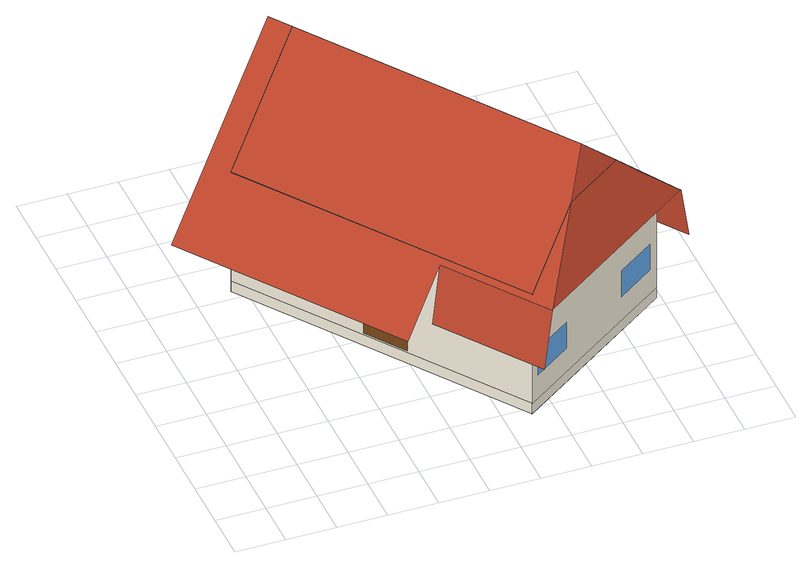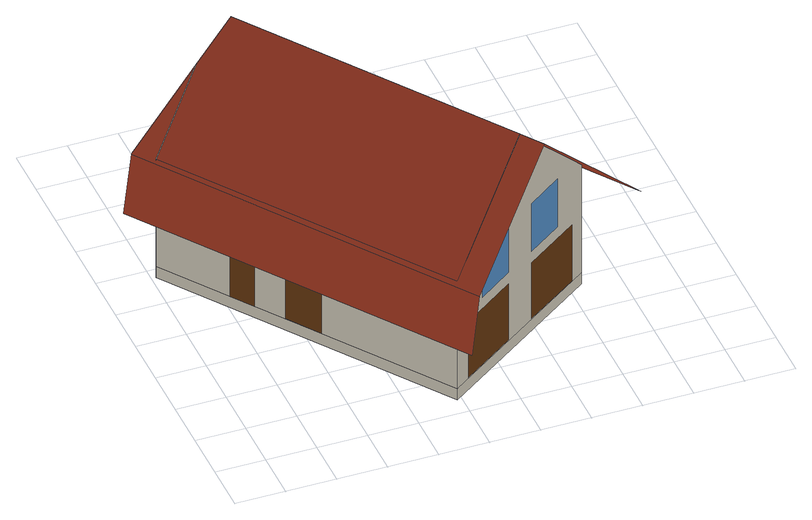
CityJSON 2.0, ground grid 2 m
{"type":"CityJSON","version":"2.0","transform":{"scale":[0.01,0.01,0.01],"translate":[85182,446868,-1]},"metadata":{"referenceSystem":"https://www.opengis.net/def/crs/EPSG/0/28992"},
"CityObjects":{
"building1":{"type":"Building","attributes":{"Metadata.author":"Daan Schlosser","Metadata.acquisitionMethod":"measurement","Metadata.owner":"Han Solo","Metadata.qualityDescription":"Gross floor area disagrees between BAG register (122.0 m2) and the measured 3D model (119.6 m2); both values are retained as separate QualifiedArea entries so downstream tooling can pick the provenance it trusts.","Metadata.source":"BAG + RenoDAT measurement survey","name":"Han Solo's House","identifier":"0000000000000001","class":"1000","function":"1000","usage":"1000","yearOfConstruction":2020,"roofType":"1130","storeysAboveGround":3,"storeysBelowGround":0,"bdgType":"singleFamilyHouse","bdgIsProtected":"false","bdgNumberOfBuildingUnits":1,"bdgOwnershipType":"occupantPrivateOwner","bdgOwnerName":"Han Solo","QualifiedVolume.description":"Building's gross volume derived from the 3D model.","QualifiedVolume.source":"3D model (LOD3 STEP geometry)","QualifiedVolume.value":823.3,"QualifiedVolume.type":"grossVolume","QualifiedArea.description":"Gross floor area as registered in the Dutch BAG (Basisregistratie Adressen en Gebouwen).","QualifiedArea.source":"BAG (oppervlakteverblijfsobject, VBO 0000000000000001)","QualifiedArea.value":122,"QualifiedArea.type":"grossFloorArea","QualifiedHeight.description":"Building height measured from ground-floor level to highest roof point.","QualifiedHeight.source":"3D model (LOD3 STEP geometry)","QualifiedHeight.value":8.75,"QualifiedHeight.type":"maxHeightAboveGround"},"geometry":[{"type":"MultiSurface","lod":"3","boundaries":[[[0,1,2,3]],[[2,4,3]],[[5,6,7,8,2,3],[9,10,11,12],[13,14,15,16],[17,18,19,20],[21,22,23,24],[25,26,27,28],[29,30,31,32]],[[28,27,26,25]],[[32,31,30,29]],[[12,11,10,9]],[[16,15,14,13]],[[20,19,18,17]],[[24,23,22,21]],[[8,33,34,4,2]],[[34,35,5,3,4]],[[5,35,34,36,37,38,39,40,0,3]],[[41,42,36,34,33,8,2,1]],[[43,42,41,44]],[[40,39,45,46]],[[47,48,7,49]],[[48,50,51,7]],[[50,52,53,51]],[[52,54,55,53]],[[53,35,34,33,51],[56,57,58,59],[60,61,62,63],[64,65,66,67],[68,69,70,71]],[[71,70,69,68]],[[59,58,57,56]],[[63,62,61,60]],[[67,66,65,64]],[[51,33,8,7],[72,73,74,75],[76,77,78,79]],[[78,77,76,79]],[[74,73,72,75]],[[5,35,53,55],[80,81,82,83]],[[82,81,80,83]],[[50,48,54,52]]],"semantics":{"surfaces":[{"type":"RoofSurface"},{"type":"WallSurface"},{"type":"Window"},{"type":"Door"},{"type":"GroundSurface"}],"values":[0,0,1,2,2,2,2,2,2,0,0,0,0,0,0,1,1,1,1,1,3,3,2,2,1,3,3,1,3,4]}}]}
},
"vertices":[
[1154,77,601],[1847,567,601],[1564,490,876],[1321,318,876],[1411,448,1025],[1109,167,616],[1109,167,111],[1781,643,111],[1781,643,611],[1586,506,516],[1586,506,644],[1652,552,644],[1652,552,516],[1502,446,516],[1502,446,644],[1568,492,644],[1568,492,516],[1318,315,516],[1318,315,644],[1384,362,644],[1384,362,516],[1233,256,516],[1233,256,644],[1299,302,644],[1299,302,516],[1592,509,218],[1592,509,338],[1747,619,338],[1747,619,218],[1139,189,218],[1139,189,338],[1294,299,338],[1294,299,218],[1018,1720,611],[680,1481,1025],[346,1244,616],[619,1568,1025],[95,1197,383],[693,352,383],[867,475,597],[1151,75,597],[1850,570,597],[969,1815,597],[1010,1845,357],[1892,599,357],[826,446,357],[1109,45,357],[1108,167,61],[1781,643,61],[1108,167,111],[1018,1720,61],[1018,1720,111],[346,1244,61],[346,1244,111],[1109,167,61],[1109,167,110],[619,1437,118],[619,1437,377],[400,1283,377],[400,1283,118],[619,1437,430],[619,1437,651],[476,1336,651],[476,1336,430],[885,1626,430],[885,1626,651],[742,1524,651],[742,1524,430],[960,1679,118],[960,1679,377],[742,1524,377],[742,1524,118],[1594,906,352],[1532,995,352],[1532,995,112],[1594,906,112],[1453,1105,353],[1362,1234,353],[1362,1234,113],[1453,1105,113],[681,771,350],[793,613,350],[793,613,118],[681,771,118]
]}
